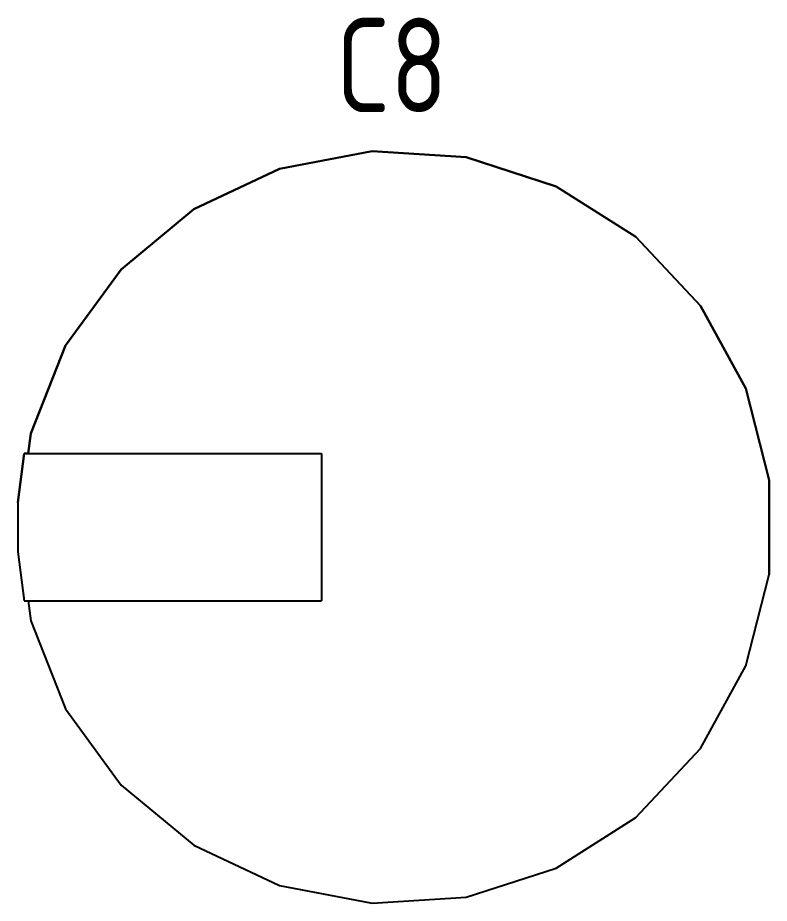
# Model space of a CAD drawing. Header units: inches. Extents: x 0 to 841, y -594 to 0.
# Drawn here: x 313.85 to 324.85, y -397.64 to -384.69 of the extents above; entities that cross this region are included whole.
import ezdxf

# ---------------------------------------------------------------- set-up
doc = ezdxf.new("R2010")
doc.units = ezdxf.units.IN
doc.header["$MEASUREMENT"] = 0
doc.styles.add('GOST type A0', font='GOST_A.TTF', dxfattribs={"height": 2.116667})

msp = doc.modelspace()

# ---------------------------------------------------------------- linework, layer by layer
at = {"color": 7, "true_color": 0xffffff}
for p, q in [((319.031, -386.642), (317.675, -386.9)), ((317.675, -386.9), (319.031, -386.642)), ((320.411, -386.728), (319.031, -386.642)), ((319.031, -386.642), (320.411, -386.728)), ((321.725, -387.156), (320.411, -386.728)), ((320.411, -386.728), (321.725, -387.156)), ((317.675, -386.9), (316.425, -387.488)), ((316.425, -387.488), (317.675, -386.9)), ((322.891, -387.896), (321.725, -387.156)), ((321.725, -387.156), (322.891, -387.896)), ((316.425, -387.488), (315.359, -388.37)), ((315.359, -388.37), (316.425, -387.488)), ((323.837, -388.902), (322.891, -387.896)), ((322.891, -387.896), (323.837, -388.902)), ((315.359, -388.37), (314.547, -389.486)), ((314.547, -389.486), (315.359, -388.37)), ((324.503, -390.114), (323.837, -388.902)), ((323.837, -388.902), (324.503, -390.114)), ((314.547, -389.486), (314.039, -390.772)), ((314.039, -390.772), (314.547, -389.486)), ((324.845, -391.452), (324.503, -390.114)), ((324.503, -390.114), (324.845, -391.452)), ((314.039, -390.772), (314.001, -391.066)), ((314.001, -391.066), (314.039, -390.772)), ((313.939, -391.066), (313.845, -391.782)), ((313.845, -391.782), (313.939, -391.066)), ((314.001, -391.066), (313.939, -391.066)), ((313.939, -391.066), (318.293, -391.066)), ((318.293, -391.066), (318.293, -393.218)), ((324.845, -392.834), (324.845, -391.452)), ((324.845, -391.452), (324.845, -392.834)), ((313.845, -391.782), (313.845, -392.504)), ((313.845, -391.782), (313.845, -392.504)), ((313.845, -392.504), (313.939, -393.218)), ((313.845, -392.504), (313.939, -393.218)), ((324.503, -394.172), (324.845, -392.834)), ((324.503, -394.172), (324.845, -392.834)), ((313.939, -393.218), (314.001, -393.218)), ((313.939, -393.218), (318.293, -393.218)), ((314.001, -393.218), (314.039, -393.514)), ((314.001, -393.218), (314.039, -393.514)), ((314.039, -393.514), (314.547, -394.798)), ((314.039, -393.514), (314.547, -394.798)), ((323.837, -395.382), (324.503, -394.172)), ((323.837, -395.382), (324.503, -394.172)), ((314.547, -394.798), (315.359, -395.916)), ((314.547, -394.798), (315.359, -395.916)), ((322.891, -396.39), (323.837, -395.382)), ((322.891, -396.39), (323.837, -395.382)), ((315.359, -395.916), (316.425, -396.796)), ((315.359, -395.916), (316.425, -396.796)), ((321.725, -397.13), (322.891, -396.39)), ((321.725, -397.13), (322.891, -396.39)), ((316.425, -396.796), (317.675, -397.384)), ((316.425, -396.796), (317.675, -397.384)), ((320.411, -397.556), (321.725, -397.13)), ((320.411, -397.556), (321.725, -397.13)), ((317.675, -397.384), (319.031, -397.644)), ((317.675, -397.384), (319.031, -397.644)), ((319.031, -397.644), (320.411, -397.556)), ((319.031, -397.644), (320.411, -397.556))]:
    msp.add_line(p, q, dxfattribs=at)
at = {"color": 18, "true_color": 0x000000}
for p, q in [((319.031, -386.642), (317.675, -386.9)), ((317.675, -386.9), (319.031, -386.642)), ((320.411, -386.728), (319.031, -386.642)), ((319.031, -386.642), (320.411, -386.728)), ((321.725, -387.156), (320.411, -386.728)), ((320.411, -386.728), (321.725, -387.156)), ((317.675, -386.9), (316.425, -387.488)), ((316.425, -387.488), (317.675, -386.9)), ((322.891, -387.896), (321.725, -387.156)), ((321.725, -387.156), (322.891, -387.896)), ((316.425, -387.488), (315.359, -388.37)), ((315.359, -388.37), (316.425, -387.488)), ((323.837, -388.902), (322.891, -387.896)), ((322.891, -387.896), (323.837, -388.902)), ((315.359, -388.37), (314.547, -389.486)), ((314.547, -389.486), (315.359, -388.37)), ((324.503, -390.114), (323.837, -388.902)), ((323.837, -388.902), (324.503, -390.114)), ((314.547, -389.486), (314.039, -390.772)), ((314.039, -390.772), (314.547, -389.486)), ((324.845, -391.452), (324.503, -390.114)), ((324.503, -390.114), (324.845, -391.452)), ((314.039, -390.772), (314.001, -391.066)), ((314.001, -391.066), (314.039, -390.772)), ((313.939, -391.066), (313.845, -391.782)), ((313.845, -391.782), (313.939, -391.066)), ((314.001, -391.066), (313.939, -391.066)), ((313.939, -391.066), (318.293, -391.066)), ((318.293, -391.066), (318.293, -393.218)), ((324.845, -392.834), (324.845, -391.452)), ((324.845, -391.452), (324.845, -392.834)), ((313.845, -391.782), (313.845, -392.504)), ((313.845, -391.782), (313.845, -392.504)), ((313.845, -392.504), (313.939, -393.218)), ((313.845, -392.504), (313.939, -393.218)), ((324.503, -394.172), (324.845, -392.834)), ((324.503, -394.172), (324.845, -392.834)), ((313.939, -393.218), (314.001, -393.218)), ((313.939, -393.218), (318.293, -393.218)), ((314.001, -393.218), (314.039, -393.514)), ((314.001, -393.218), (314.039, -393.514)), ((314.039, -393.514), (314.547, -394.798)), ((314.039, -393.514), (314.547, -394.798)), ((323.837, -395.382), (324.503, -394.172)), ((323.837, -395.382), (324.503, -394.172)), ((314.547, -394.798), (315.359, -395.916)), ((314.547, -394.798), (315.359, -395.916)), ((322.891, -396.39), (323.837, -395.382)), ((322.891, -396.39), (323.837, -395.382)), ((315.359, -395.916), (316.425, -396.796)), ((315.359, -395.916), (316.425, -396.796)), ((321.725, -397.13), (322.891, -396.39)), ((321.725, -397.13), (322.891, -396.39)), ((316.425, -396.796), (317.675, -397.384)), ((316.425, -396.796), (317.675, -397.384)), ((320.411, -397.556), (321.725, -397.13)), ((320.411, -397.556), (321.725, -397.13)), ((317.675, -397.384), (319.031, -397.644)), ((317.675, -397.384), (319.031, -397.644)), ((319.031, -397.644), (320.411, -397.556)), ((319.031, -397.644), (320.411, -397.556))]:
    msp.add_line(p, q, dxfattribs=at)

# ---------------------------------------------------------------- texts
at = {"color": 18, "true_color": 0x000000, "style": 'GOST type A0'}
msp.add_text('C8', height=1.3796, dxfattribs=at).set_placement((318.5, -386.072))

doc.saveas('drawing.dxf')
